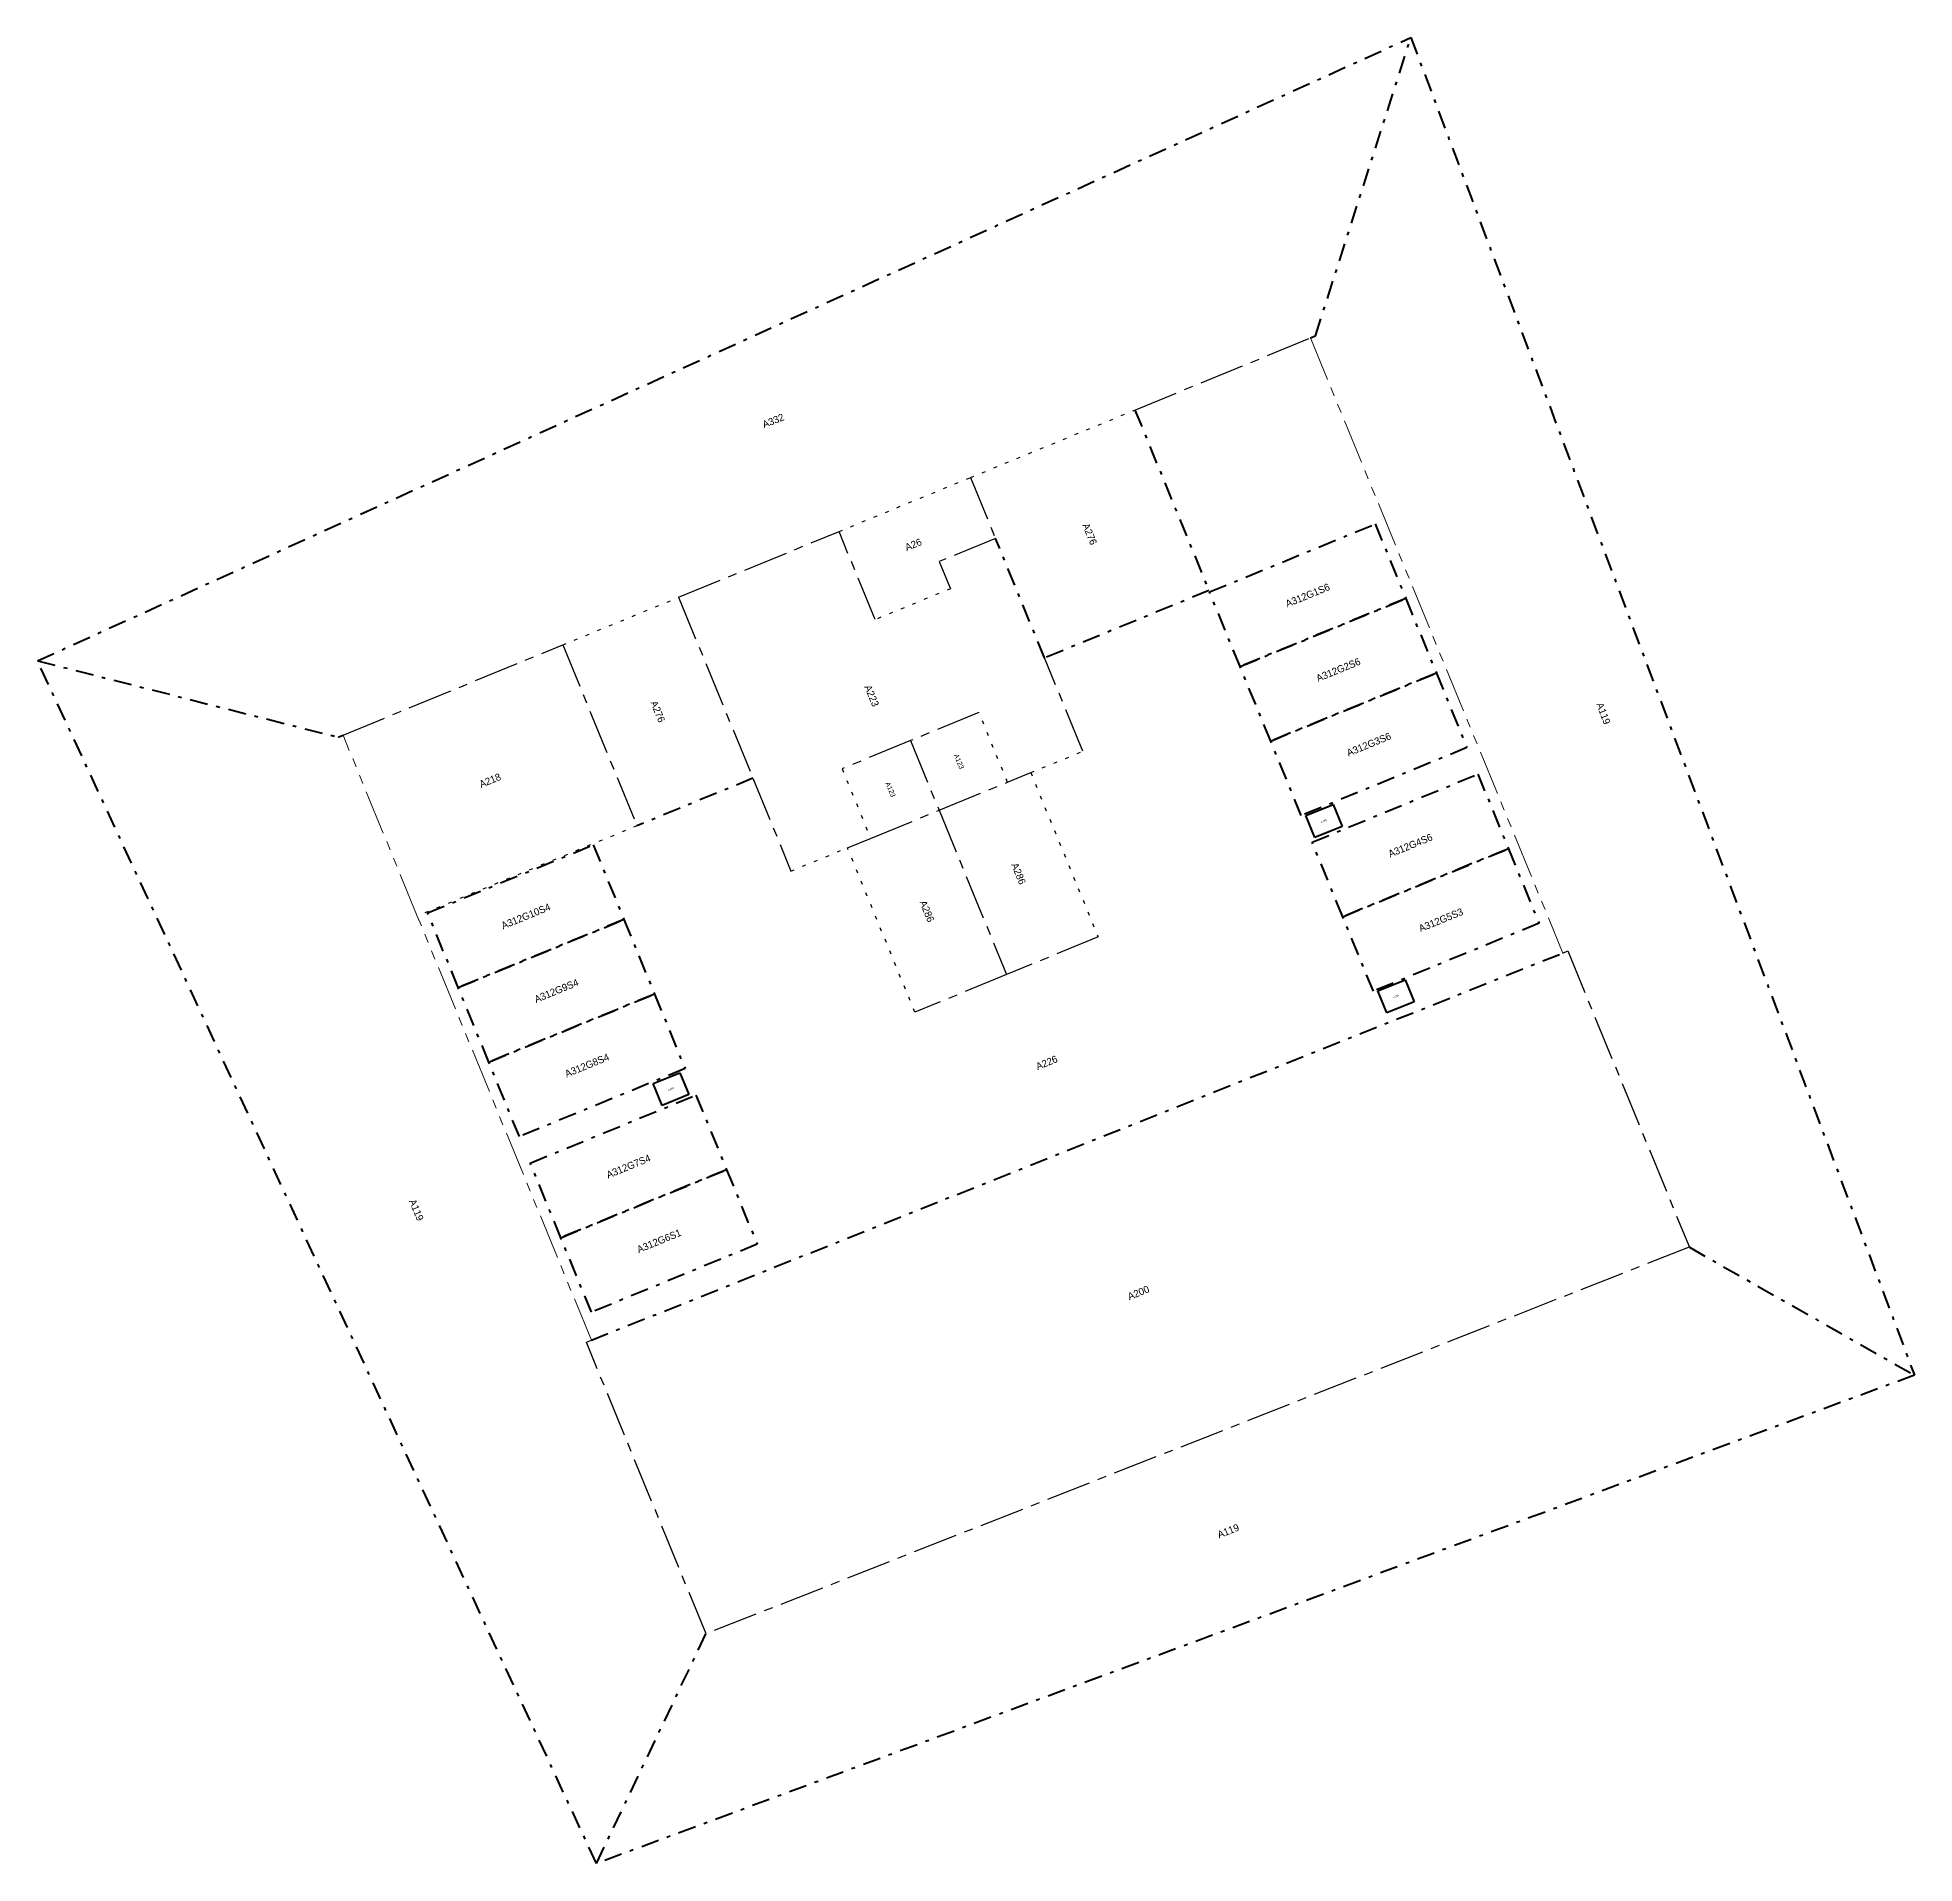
# Model space of a CAD drawing. Header units: millimetres. Extents: x 717.1 to 769.5, y 899.2 to 950.2.
import ezdxf
from ezdxf.enums import TextEntityAlignment as Align

# ---------------------------------------------------------------- set-up
doc = ezdxf.new("R2010")
doc.units = ezdxf.units.MM
for name, pattern in [('CENTER', [2, 1.25, -0.25, 0.25, -0.25]), ('DASHDOT', [1, 0.5, -0.25, 0, -0.25]), ('DOT', [0.25, 0, -0.25]), ('PHANTOM', [2.5, 1.25, -0.25, 0.25, -0.25, 0.25, -0.25])]:
    doc.linetypes.add(name, pattern=pattern)
doc.layers.add('3', color=7, linetype='Continuous', lineweight=0)
doc.layers.add('4', color=7, linetype='Continuous', lineweight=0)

msp = doc.modelspace()

# ---------------------------------------------------------------- linework, layer by layer
at = {"layer": '3', "color": 2, "linetype": 'DASHDOT', "lineweight": 50}
for p, q in [((717.105, 932.798), (755.452, 950.198)), ((752.787, 941.869), (755.452, 950.198)), ((755.452, 950.198), (769.515, 912.857)), ((752.649, 941.812), (752.787, 941.869)), ((747.746, 939.8), (749.814, 934.761)), ((745.225, 932.878), (743.856, 936.214)), ((749.814, 934.761), (745.225, 932.878)), ((732.713, 899.225), (717.105, 932.798)), ((717.105, 932.798), (725.497, 930.669)), ((725.497, 930.669), (725.636, 930.726)), ((737.08, 929.521), (733.842, 928.192)), ((732.569, 913.833), (759.696, 924.642)), ((763.23, 916.428), (769.515, 912.857)), ((769.515, 912.857), (732.713, 899.225)), ((732.713, 899.225), (735.771, 905.635))]:
    msp.add_line(p, q, dxfattribs=at)
at = {"layer": '3', "color": 2, "linetype": 'CENTER', "lineweight": 30}
for p, q in [((747.746, 939.8), (752.649, 941.812)), ((743.157, 937.917), (743.856, 936.214)), ((735.007, 934.572), (739.485, 936.409)), ((740.495, 933.949), (739.485, 936.409)), ((743.856, 936.214), (742.283, 935.569)), ((742.283, 935.569), (742.595, 934.81)), ((735.007, 934.572), (737.08, 929.521)), ((725.636, 930.726), (731.769, 933.243)), ((731.769, 933.243), (733.842, 928.192)), ((746.294, 930.275), (745.225, 932.878)), ((743.392, 931.354), (741.481, 930.57)), ((741.481, 930.57), (739.571, 929.786)), ((741.481, 930.57), (742.279, 928.627)), ((737.08, 929.521), (738.143, 926.93)), ((742.279, 928.627), (744.189, 929.411)), ((744.189, 929.411), (744.837, 929.677)), ((740.368, 927.843), (742.279, 928.627)), ((742.279, 928.627), (744.162, 924.039)), ((739.721, 927.578), (740.368, 927.843)), ((746.72, 925.089), (744.162, 924.039)), ((759.696, 924.642), (759.835, 924.699)), ((759.835, 924.699), (763.23, 916.428)), ((744.162, 924.039), (741.604, 922.989)), ((763.223, 916.429), (735.771, 905.635)), ((763.23, 916.428), (763.223, 916.429)), ((732.43, 913.776), (732.569, 913.833)), ((735.771, 905.635), (732.43, 913.776))]:
    msp.add_line(p, q, dxfattribs=at)
at = {"layer": '3', "color": 2, "linetype": 'PHANTOM', "lineweight": 15}
for p, q in [((752.649, 941.812), (759.696, 924.642)), ((727.709, 925.674), (725.636, 930.726)), ((732.569, 913.833), (727.709, 925.674))]:
    msp.add_line(p, q, dxfattribs=at)
at = {"layer": '3', "color": 2, "linetype": 'DOT', "lineweight": 30}
for p, q in [((743.157, 937.917), (747.746, 939.8)), ((739.485, 936.409), (743.157, 937.917)), ((731.769, 933.243), (735.007, 934.572)), ((742.595, 934.81), (740.495, 933.949)), ((744.189, 929.411), (743.392, 931.354)), ((739.571, 929.786), (740.368, 927.843)), ((744.837, 929.677), (746.294, 930.275)), ((744.837, 929.677), (746.72, 925.089)), ((733.842, 928.192), (727.709, 925.674)), ((738.143, 926.93), (739.721, 927.578)), ((741.604, 922.989), (739.721, 927.578))]:
    msp.add_line(p, q, dxfattribs=at)
at = {"layer": '4', "color": 6, "linetype": 'DASHDOT', "lineweight": 50}
for p, q in [((749.83, 934.721), (754.456, 936.619)), ((754.456, 936.619), (755.31, 934.538)), ((750.685, 932.639), (749.83, 934.721)), ((750.685, 932.639), (755.31, 934.538)), ((755.31, 934.538), (750.685, 932.639)), ((755.31, 934.538), (756.165, 932.456)), ((751.539, 930.558), (750.685, 932.639)), ((751.539, 930.558), (756.165, 932.456)), ((756.165, 932.456), (751.539, 930.558)), ((756.165, 932.456), (757.019, 930.375)), ((752.393, 928.476), (751.539, 930.558)), ((757.019, 930.375), (752.393, 928.476)), ((752.697, 927.737), (757.322, 929.635)), ((757.322, 929.635), (758.177, 927.554)), ((753.551, 925.655), (752.697, 927.737)), ((727.998, 925.761), (732.623, 927.659)), ((732.623, 927.659), (733.478, 925.577)), ((753.551, 925.655), (758.177, 927.554)), ((758.177, 927.554), (753.551, 925.655)), ((758.177, 927.554), (759.031, 925.472)), ((728.852, 923.679), (727.998, 925.761)), ((728.852, 923.679), (733.478, 925.577)), ((733.478, 925.577), (728.852, 923.679)), ((733.478, 925.577), (734.332, 923.496)), ((754.405, 923.574), (753.551, 925.655)), ((759.031, 925.472), (754.405, 923.574)), ((729.706, 921.598), (728.852, 923.679)), ((734.332, 923.496), (729.706, 921.598)), ((729.706, 921.598), (734.332, 923.496)), ((734.332, 923.496), (735.186, 921.414)), ((730.56, 919.516), (729.706, 921.598)), ((735.186, 921.414), (730.56, 919.516)), ((730.864, 918.776), (735.49, 920.675)), ((735.49, 920.675), (736.344, 918.593)), ((731.718, 916.695), (730.864, 918.776)), ((731.718, 916.695), (736.344, 918.593)), ((736.344, 918.593), (731.718, 916.695)), ((736.344, 918.593), (737.198, 916.512)), ((732.573, 914.613), (731.718, 916.695)), ((737.198, 916.512), (732.573, 914.613))]:
    msp.add_line(p, q, dxfattribs=at)
at = {"layer": '4', "color": 6, "linetype": 'Continuous', "lineweight": 50}
for p, q in [((752.523, 928.476), (753.282, 928.787)), ((753.282, 928.787), (753.532, 928.176)), ((752.774, 927.865), (752.523, 928.476)), ((753.532, 928.176), (752.774, 927.865)), ((754.532, 923.582), (755.29, 923.893)), ((754.782, 922.971), (754.532, 923.582)), ((755.29, 923.893), (755.541, 923.283)), ((755.541, 923.283), (754.782, 922.971)), ((734.298, 920.996), (735.039, 921.3)), ((734.549, 920.386), (734.298, 920.996)), ((735.039, 921.3), (735.289, 920.689)), ((735.289, 920.689), (734.549, 920.386))]:
    msp.add_line(p, q, dxfattribs=at)

# ---------------------------------------------------------------- texts
at = {"layer": '3', "color": 2, "linetype": 'DOT', "lineweight": 15}
for s, height, rotation, p in [('A332', 0.2, 22.3136, (737.646, 939.501)), ('A123', 0.1387, 292.3136, (740.925, 929.207)), ('A286', 0.2, 292.3136, (741.941, 925.808))]:
    msp.add_text(s, height=height, rotation=rotation, dxfattribs=at).set_placement(p, align=Align.MIDDLE_CENTER)
at = {"layer": '3', "color": 2, "linetype": 'CENTER', "lineweight": 15}
for s, height, rotation, p in [('A276', 0.2, 292.3136, (746.486, 936.339)), ('A26', 0.2, 22.3136, (741.559, 936.044)), ('A223', 0.2, 292.3136, (740.399, 931.823)), ('A276', 0.2, 292.3136, (734.425, 931.382)), ('A123', 0.1387, 292.3136, (742.835, 929.991)), ('A286', 0.2, 292.3136, (744.499, 926.858)), ('A226', 0.2, 22.3136, (745.283, 921.582))]:
    msp.add_text(s, height=height, rotation=rotation, dxfattribs=at).set_placement(p, align=Align.MIDDLE_CENTER)
at = {"layer": '3', "color": 2, "linetype": 'DASHDOT', "lineweight": 15}
for s, rotation, p in [('A119', 290.6367, (760.831, 931.33)), ('A119', 292.3136, (727.684, 917.468)), ('A200', 22.3136, (747.845, 915.159)), ('A119', 21.4644, (750.352, 908.508))]:
    msp.add_text(s, height=0.2, rotation=rotation, dxfattribs=at).set_placement(p, align=Align.MIDDLE_CENTER)
at = {"layer": '3', "color": 2, "linetype": 'PHANTOM', "lineweight": 15}
msp.add_text('A218', height=0.2, rotation=22.3136, dxfattribs=at).set_placement((729.739, 929.459), align=Align.MIDDLE_CENTER)
at = {"layer": '4', "color": 6, "linetype": 'DASHDOT', "lineweight": 15}
for s, p in [('A312G1S6', (752.57, 934.629)), ('A312G2S6', (753.425, 932.548)), ('A312G3S6', (754.279, 930.466)), ('A312G4S6', (755.437, 927.645)), ('A312G10S4', (730.738, 925.669)), ('A312G5S3', (756.291, 925.564)), ('A312G9S4', (731.592, 923.588)), ('A312G8S4', (732.446, 921.506)), ('A312G7S4', (733.604, 918.685)), ('A312G6S1', (734.458, 916.603))]:
    msp.add_text(s, height=0.2, rotation=22.3136, dxfattribs=at).set_placement(p, align=Align.MIDDLE_CENTER)
at = {"layer": '4', "color": 6, "linetype": 'Continuous', "lineweight": 15}
for height, p in [(0.049, (753.028, 928.326)), (0.049, (755.036, 923.432)), (0.0485, (734.794, 920.843))]:
    msp.add_text('A258', height=height, rotation=22.3136, dxfattribs=at).set_placement(p, align=Align.MIDDLE_CENTER)

doc.saveas('drawing.dxf')
